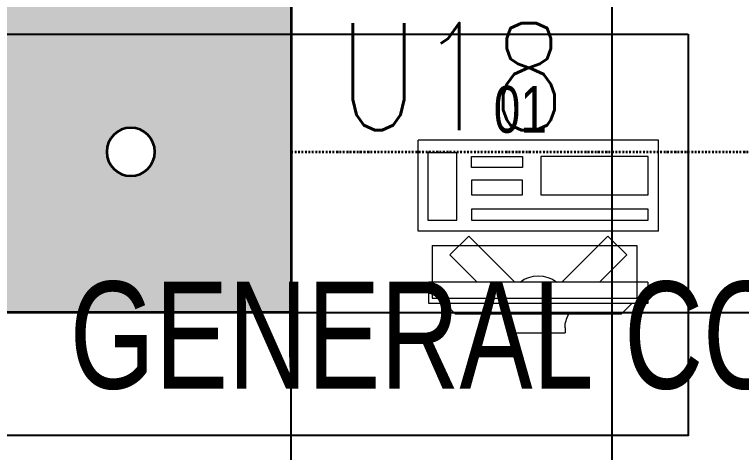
# Model space of a CAD drawing. Extents: x -12260 to 184725, y -29287 to 19916.
# Drawn here: x 36059 to 37418, y 729 to 1547 of the extents above; entities that cross this region are included whole.
import ezdxf
from ezdxf.enums import TextEntityAlignment as Align

# ---------------------------------------------------------------- set-up
doc = ezdxf.new("R2010")
doc.units = 0
doc.header["$LTSCALE"] = 0.25
doc.linetypes.add('DASHDOT', pattern=[25.4, 12.7, -6.35, 0, -6.35])
for name, color, linetype, lineweight in [('01-First Floor-FUR$0$72_EGR_BASE_TEXT', 252, 'Continuous', 5), ('01-First Floor-FUR$0$72_EGR_EQP_TAG', 142, 'Continuous', 5), ('01-First Floor-FUR$0$LOADING', 253, 'Continuous', 5), ('E-LITE-CIRC', 6, 'Continuous', 25), ('E-LITE-CIRC-NUMB', 6, 'Continuous', 25), ('E-LITE-CLNG', 150, 'Continuous', 35), ('E-LITE-CLNG-CNDT', 6, 'DASHDOT', 35), ('E-LITE-CTRL', 6, 'Continuous', 25), ('E-LITE-IDEN', 6, 'Continuous', 25)]:
    doc.layers.add(name, color=color, linetype=linetype, lineweight=lineweight)
doc.layers.add('01-First Floor-FUR$0$FALSE CEILING', color=251, linetype='Continuous')
doc.styles.add('01-First Floor-FUR$0$X3G_ENTITY_257CFD', font='swisscl.ttf', dxfattribs={"height": 200})
doc.styles.add('01-First Floor-FUR$0$X3G_ENTITY_9EC9', font='swisscl.ttf', dxfattribs={"height": 0.2})
doc.styles.add('DC_SIMPLEX', font='SIMPLEX.shx', dxfattribs={"width": 0.7})

# ---------------------------------------------------------------- blocks, each defined once
blk = doc.blocks.new('*U203')
h = blk.add_hatch(color=254)
h.dxf.hatch_style = 1
h.paths.add_polyline_path([(-300, 300), (-300, -300), (300, -300), (300, 300)])
edge = h.paths.add_edge_path(flags=16)
edge.add_arc((0, 0), 45, 0, 360)
blk.add_lwpolyline([(-300, 300), (-300, -300), (300, -300), (300, 300)], close=True)
blk.add_circle((0, 0), 45)
at = {"layer": 'E-LITE-CIRC-NUMB', "style": 'DC_SIMPLEX', "width": 0.7, "flags": 8}
blk.add_attdef('CIRCUIT', text='', height=200, rotation=0, dxfattribs=at).set_placement((-473.9, 300), align=Align.RIGHT)
at = {"layer": 'E-LITE-CTRL', "style": 'DC_SIMPLEX', "width": 0.7, "flags": 8}
blk.add_attdef('CONTROL', (1118.9, -935), '', height=200, rotation=360, dxfattribs=at)
at = {"layer": 'E-LITE-IDEN', "style": 'DC_SIMPLEX', "width": 0.7, "flags": 8}
blk.add_attdef('TYPE', (460.4, 457.6), '', height=200, rotation=360, dxfattribs=at)
blk = doc.blocks.new('01-First Floor-FUR$0$ITCWLS1-P')
at = {"layer": '01-First Floor-FUR$0$LOADING'}
for p, q in [((-0.17, 0.45), (-0.17, 0)), ((-0.17, 0.45), (0, 0.45)), ((0, 0.45), (0, 0)), ((-0.2651, 0.43, 0), (-0.3051, 0.43, 0)), ((-0.3051, 0.43, 0), (-0.3051, 0.02, 0)), ((-0.2651, 0.43, 0), (-0.2651, 0.02, 0)), ((-0.1496, 0.4305), (-0.1291, 0.4305)), ((-0.1291, 0.4305), (-0.1291, 0.4089)), ((-0.197, 0.4094), (-0.295, 0.4094)), ((-0.295, 0.0264), (-0.295, 0.4094)), ((-0.197, 0.0264), (-0.197, 0.4094)), ((-0.3251, 0.38, 0), (-0.3051, 0.4, 0)), ((-0.3251, 0.38, 0), (-0.3251, 0.07, 0)), ((-0.3503, 0.275), (-0.3596, 0.275)), ((-0.3596, 0.175), (-0.3596, 0.275)), ((-0.3503, 0.175), (-0.3596, 0.175)), ((-0.3251, 0.07, 0), (-0.3051, 0.05, 0)), ((-0.3051, 0.02, 0), (-0.2651, 0.02, 0)), ((-0.197, 0.0264), (-0.295, 0.0264)), ((-0.17, 0), (0, 0))]:
    blk.add_line(p, q, dxfattribs=at)
at = {"layer": '01-First Floor-FUR$0$LOADING', "extrusion": (2.48281e-10, 3.18408e-10, -1)}
for p, q in [((-0.2651, 0.3395), (-0.2144, 0.3902)), ((-0.1791, 0.3548), (-0.2144, 0.3902)), ((-0.2651, 0.2688), (-0.1791, 0.3548))]:
    blk.add_line(p, q, dxfattribs=at)
at = {"layer": '01-First Floor-FUR$0$LOADING', "extrusion": (2.48281e-10, -3.18408e-10, -1)}
for p, q in [((-0.2651, 0.1812), (-0.1791, 0.0952)), ((-0.2651, 0.1105), (-0.2144, 0.0598)), ((-0.1791, 0.0952), (-0.2144, 0.0598))]:
    blk.add_line(p, q, dxfattribs=at)
at = {"layer": '01-First Floor-FUR$0$LOADING'}
for points in [[(-0.1291, 0.4089), (-0.1291, 0.1), (-0.1496, 0.1), (-0.1496, 0.4305)], [(-0.1496, 0.1), (-0.1496, 0.1), (-0.1496, 0.1), (-0.1496, 0.1), (-0.1496, 0.1), (-0.1496, 0.1), (-0.1496, 0.1), (-0.1496, 0.1), (-0.1496, 0.1)], [(-0.1496, 0.1), (-0.1496, 0.1), (-0.1496, 0.1), (-0.1496, 0.1), (-0.1496, 0.1), (-0.1496, 0.1), (-0.1496, 0.1), (-0.1496, 0.1), (-0.1496, 0.1), (-0.1496, 0.1), (-0.1496, 0.1), (-0.1496, 0.1), (-0.1496, 0.1), (-0.1496, 0.1), (-0.1496, 0.1), (-0.1496, 0.1), (-0.1496, 0.1), (-0.1496, 0.1)], [(-0.1496, 0.1), (-0.1496, 0.1), (-0.1496, 0.1), (-0.1496, 0.1), (-0.1496, 0.1), (-0.1496, 0.1), (-0.1496, 0.1), (-0.1496, 0.1), (-0.1496, 0.1), (-0.1496, 0.1)], [(-0.1496, 0.1), (-0.1496, 0.1), (-0.1496, 0.1), (-0.1496, 0.1), (-0.1496, 0.1), (-0.1496, 0.1), (-0.1496, 0.1)], [(-0.1496, 0.1), (-0.1496, 0.1), (-0.1496, 0.1), (-0.1496, 0.1), (-0.1496, 0.1), (-0.1496, 0.1), (-0.1496, 0.1), (-0.1496, 0.1), (-0.1496, 0.1), (-0.1496, 0.1)], [(-0.1496, 0.1), (-0.1496, 0.1), (-0.1496, 0.1), (-0.1496, 0.1), (-0.1496, 0.1), (-0.1496, 0.1), (-0.1496, 0.1), (-0.1496, 0.1), (-0.1496, 0.1), (-0.1496, 0.1), (-0.1496, 0.1), (-0.1496, 0.1), (-0.1496, 0.1), (-0.1496, 0.1), (-0.1496, 0.1)], [(-0.1496, 0.1), (-0.1496, 0.1), (-0.1496, 0.1), (-0.1496, 0.1), (-0.1496, 0.1), (-0.1496, 0.1), (-0.1496, 0.1), (-0.1496, 0.1), (-0.1496, 0.1), (-0.1496, 0.1)], [(-0.1496, 0.1), (-0.1496, 0.1), (-0.1496, 0.1), (-0.1496, 0.1), (-0.1496, 0.1), (-0.1496, 0.1), (-0.1496, 0.1), (-0.1496, 0.1), (-0.1496, 0.1), (-0.1496, 0.1)], [(-0.1496, 0.1), (-0.1496, 0.1), (-0.1496, 0.1), (-0.1496, 0.1), (-0.1496, 0.1), (-0.1496, 0.1), (-0.1496, 0.1), (-0.1496, 0.1), (-0.1496, 0.1), (-0.1496, 0.1), (-0.1496, 0.1), (-0.1496, 0.1), (-0.1496, 0.1), (-0.1496, 0.1), (-0.1496, 0.1), (-0.1496, 0.1), (-0.1496, 0.1), (-0.1496, 0.1), (-0.1496, 0.1), (-0.1496, 0.1), (-0.1496, 0.1), (-0.1496, 0.1), (-0.1496, 0.1), (-0.1496, 0.1), (-0.1496, 0.1), (-0.1496, 0.1), (-0.1496, 0.1), (-0.1496, 0.1), (-0.1496, 0.1), (-0.1496, 0.1), (-0.1496, 0.1), (-0.1496, 0.1), (-0.1496, 0.1), (-0.1496, 0.1), (-0.1496, 0.1), (-0.1496, 0.1), (-0.1496, 0.1), (-0.1496, 0.1), (-0.1496, 0.1), (-0.1496, 0.1), (-0.1496, 0.1), (-0.1496, 0.1), (-0.1496, 0.1), (-0.1496, 0.1), (-0.1496, 0.1), (-0.1496, 0.1), (-0.1496, 0.1), (-0.1496, 0.1), (-0.1496, 0.1), (-0.1496, 0.1), (-0.1496, 0.1), (-0.1496, 0.1), (-0.1496, 0.1), (-0.1496, 0.1)], [(-0.1496, 0.1), (-0.1496, 0.1), (-0.1496, 0.1), (-0.1496, 0.1), (-0.1496, 0.1), (-0.1496, 0.1), (-0.1496, 0.1), (-0.1496, 0.1), (-0.1496, 0.1), (-0.1496, 0.1), (-0.1496, 0.1), (-0.1496, 0.1), (-0.1496, 0.1), (-0.1496, 0.1), (-0.1496, 0.1), (-0.1496, 0.1), (-0.1496, 0.1), (-0.1496, 0.1), (-0.1496, 0.1), (-0.1496, 0.1), (-0.1496, 0.1), (-0.1496, 0.1), (-0.1496, 0.1), (-0.1496, 0.1), (-0.1496, 0.1), (-0.1496, 0.1), (-0.1496, 0.1), (-0.1496, 0.1), (-0.1496, 0.1), (-0.1496, 0.1), (-0.1496, 0.1), (-0.1496, 0.1), (-0.1496, 0.1), (-0.1496, 0.1), (-0.1496, 0.1), (-0.1496, 0.1), (-0.1496, 0.1), (-0.1496, 0.1), (-0.1496, 0.1), (-0.1496, 0.1), (-0.1496, 0.1), (-0.1496, 0.1), (-0.1496, 0.1), (-0.1496, 0.1), (-0.1496, 0.1), (-0.1496, 0.1), (-0.1496, 0.1), (-0.1496, 0.1), (-0.1496, 0.1), (-0.1496, 0.1), (-0.1496, 0.1), (-0.1496, 0.1), (-0.1496, 0.1), (-0.1496, 0.1), (-0.1496, 0.1), (-0.1496, 0.1), (-0.1496, 0.1), (-0.1496, 0.1), (-0.1496, 0.1), (-0.1496, 0.1), (-0.1496, 0.1), (-0.1496, 0.1), (-0.1496, 0.1), (-0.1496, 0.1), (-0.1496, 0.1), (-0.1496, 0.1), (-0.1496, 0.1), (-0.1496, 0.1), (-0.1496, 0.1), (-0.1496, 0.1), (-0.1496, 0.1), (-0.1496, 0.1), (-0.1496, 0.1), (-0.1496, 0.1), (-0.1496, 0.1), (-0.1496, 0.1), (-0.1496, 0.1), (-0.1496, 0.1), (-0.1496, 0.1), (-0.1496, 0.1), (-0.1496, 0.1), (-0.1496, 0.1), (-0.1496, 0.1), (-0.1496, 0.1), (-0.1496, 0.1), (-0.1496, 0.1), (-0.1496, 0.1), (-0.1496, 0.1), (-0.1496, 0.1)], [(-0.1496, 0.1), (-0.1496, 0.1), (-0.1496, 0.1), (-0.1496, 0.1), (-0.1496, 0.1), (-0.1496, 0.1), (-0.1496, 0.1), (-0.1496, 0.1), (-0.1496, 0.1), (-0.1496, 0.1), (-0.1496, 0.1), (-0.1496, 0.1)], [(-0.1496, 0.1), (-0.1496, 0.1), (-0.1496, 0.1), (-0.1496, 0.1), (-0.1496, 0.1), (-0.1496, 0.1), (-0.1496, 0.1)], [(-0.1496, 0.1), (-0.1496, 0.1), (-0.1496, 0.1), (-0.1496, 0.1), (-0.1496, 0.1), (-0.1496, 0.1), (-0.1496, 0.1), (-0.1496, 0.1), (-0.1496, 0.1), (-0.1496, 0.1), (-0.1496, 0.1), (-0.1496, 0.1), (-0.1496, 0.1), (-0.1496, 0.1), (-0.1496, 0.1), (-0.1496, 0.1), (-0.1496, 0.1)], [(-0.1496, 0.1), (-0.1496, 0.1), (-0.1496, 0.1), (-0.1496, 0.1), (-0.1496, 0.1), (-0.1496, 0.1), (-0.1496, 0.1), (-0.1496, 0.1), (-0.1496, 0.1), (-0.1496, 0.1), (-0.1496, 0.1), (-0.1496, 0.1), (-0.1496, 0.1), (-0.1496, 0.1), (-0.1496, 0.1), (-0.1496, 0.1), (-0.1496, 0.1), (-0.1496, 0.1), (-0.1496, 0.1), (-0.1496, 0.1), (-0.1496, 0.1), (-0.1496, 0.1), (-0.1496, 0.1), (-0.1496, 0.1), (-0.1496, 0.1), (-0.1496, 0.1), (-0.1496, 0.1), (-0.1496, 0.1), (-0.1496, 0.1), (-0.1496, 0.1), (-0.1496, 0.1), (-0.1496, 0.1), (-0.1496, 0.1), (-0.1496, 0.1), (-0.1496, 0.1), (-0.1496, 0.1), (-0.1496, 0.1), (-0.1496, 0.1), (-0.1496, 0.1), (-0.1496, 0.1), (-0.1496, 0.1), (-0.1496, 0.1), (-0.1496, 0.1), (-0.1496, 0.1), (-0.1496, 0.1), (-0.1496, 0.1), (-0.1496, 0.1), (-0.1496, 0.1), (-0.1496, 0.1), (-0.1496, 0.1), (-0.1496, 0.1), (-0.1496, 0.1), (-0.1496, 0.1), (-0.1496, 0.1), (-0.1496, 0.1), (-0.1496, 0.1), (-0.1496, 0.1), (-0.1496, 0.1), (-0.1496, 0.1), (-0.1496, 0.1), (-0.1496, 0.1), (-0.1496, 0.1), (-0.1496, 0.1), (-0.1496, 0.1), (-0.1496, 0.1), (-0.1496, 0.1), (-0.1496, 0.1), (-0.1496, 0.1), (-0.1496, 0.1), (-0.1496, 0.1), (-0.1496, 0.1), (-0.1496, 0.1), (-0.1496, 0.1), (-0.1496, 0.1), (-0.1496, 0.1), (-0.1496, 0.1), (-0.1496, 0.1), (-0.1496, 0.1), (-0.1496, 0.1), (-0.1496, 0.1), (-0.1496, 0.1), (-0.1496, 0.1), (-0.1496, 0.1), (-0.1496, 0.1), (-0.1496, 0.1), (-0.1496, 0.1), (-0.1496, 0.1), (-0.1496, 0.1), (-0.1496, 0.1), (-0.1496, 0.1), (-0.1496, 0.1), (-0.1496, 0.1), (-0.1496, 0.1), (-0.1496, 0.1), (-0.1496, 0.1), (-0.1496, 0.1), (-0.1496, 0.1), (-0.1496, 0.1), (-0.1496, 0.1), (-0.1496, 0.1), (-0.1496, 0.1), (-0.1496, 0.1), (-0.1496, 0.1), (-0.1496, 0.1), (-0.1496, 0.1), (-0.1496, 0.1), (-0.1496, 0.1), (-0.1496, 0.1), (-0.1496, 0.1), (-0.1496, 0.1), (-0.1496, 0.1)], [(-0.1496, 0.1), (-0.1496, 0.1), (-0.1496, 0.1), (-0.1496, 0.1), (-0.1496, 0.1), (-0.1496, 0.1), (-0.1496, 0.1), (-0.1496, 0.1)]]:
    blk.add_lwpolyline(points, dxfattribs=at)
for points in [[(-0.1019, 0.4305), (-0.0304, 0.4305), (-0.0304, 0.2294), (-0.1019, 0.2294)], [(-0.1019, 0.1954), (-0.0747, 0.1954), (-0.0747, 0.1), (-0.1019, 0.1)], [(-0.0304, 0.1954), (-0.0508, 0.1954), (-0.0508, 0.1), (-0.0304, 0.1)], [(-0.1496, 0.1), (-0.1496, 0.1), (-0.1496, 0.1), (-0.1496, 0.1), (-0.1496, 0.1), (-0.1496, 0.1), (-0.1496, 0.1), (-0.1496, 0.1), (-0.1496, 0.1), (-0.1496, 0.1), (-0.1496, 0.1), (-0.1496, 0.1), (-0.1496, 0.1), (-0.1496, 0.1), (-0.1496, 0.1), (-0.1496, 0.1), (-0.1496, 0.1), (-0.1496, 0.1), (-0.1496, 0.1), (-0.1496, 0.1), (-0.1496, 0.1), (-0.1496, 0.1), (-0.1496, 0.1), (-0.1496, 0.1), (-0.1496, 0.1), (-0.1496, 0.1), (-0.1496, 0.1), (-0.1496, 0.1), (-0.1496, 0.1), (-0.1496, 0.1), (-0.1496, 0.1), (-0.1496, 0.1), (-0.1496, 0.1), (-0.1496, 0.1), (-0.1496, 0.1), (-0.1496, 0.1), (-0.1496, 0.1), (-0.1496, 0.1), (-0.1496, 0.1), (-0.1496, 0.1), (-0.1496, 0.1), (-0.1496, 0.1), (-0.1496, 0.1), (-0.1496, 0.1), (-0.1496, 0.1), (-0.1496, 0.1), (-0.1496, 0.1), (-0.1496, 0.1), (-0.1496, 0.1), (-0.1496, 0.1), (-0.1496, 0.1), (-0.1496, 0.1), (-0.1496, 0.1), (-0.1496, 0.1), (-0.1496, 0.1), (-0.1496, 0.1), (-0.1496, 0.1), (-0.1496, 0.1), (-0.1496, 0.1), (-0.1496, 0.1), (-0.1496, 0.1), (-0.1496, 0.1), (-0.1496, 0.1), (-0.1496, 0.1), (-0.1496, 0.1), (-0.1496, 0.1), (-0.1496, 0.1), (-0.1496, 0.1), (-0.1496, 0.1), (-0.1496, 0.1), (-0.1496, 0.1), (-0.1496, 0.1), (-0.1496, 0.1), (-0.1496, 0.1), (-0.1496, 0.1), (-0.1496, 0.1), (-0.1496, 0.1), (-0.1496, 0.1), (-0.1496, 0.1), (-0.1496, 0.1), (-0.1496, 0.1), (-0.1496, 0.1), (-0.1496, 0.1), (-0.1496, 0.1), (-0.1496, 0.1), (-0.1496, 0.1), (-0.1496, 0.1), (-0.1496, 0.1), (-0.1496, 0.1), (-0.1496, 0.1), (-0.1496, 0.1), (-0.1496, 0.1), (-0.1496, 0.1), (-0.1496, 0.1), (-0.1496, 0.1), (-0.1496, 0.1), (-0.1496, 0.1), (-0.1496, 0.1), (-0.1496, 0.1), (-0.1496, 0.1), (-0.1496, 0.1), (-0.1496, 0.1), (-0.1496, 0.1), (-0.1496, 0.1), (-0.1496, 0.1), (-0.1496, 0.1), (-0.1496, 0.1), (-0.1496, 0.1), (-0.1496, 0.1), (-0.1496, 0.1), (-0.1496, 0.1), (-0.1496, 0.1), (-0.1496, 0.1), (-0.1496, 0.1), (-0.1496, 0.1), (-0.1496, 0.1), (-0.1496, 0.1), (-0.1496, 0.1), (-0.1496, 0.1), (-0.1496, 0.1), (-0.1496, 0.1), (-0.1496, 0.1), (-0.1496, 0.1), (-0.1496, 0.1), (-0.1496, 0.1), (-0.1496, 0.1), (-0.1496, 0.1), (-0.1496, 0.1), (-0.1496, 0.1), (-0.1496, 0.1), (-0.1496, 0.1), (-0.1496, 0.1), (-0.1496, 0.1), (-0.1496, 0.1), (-0.1496, 0.1), (-0.1496, 0.1), (-0.1496, 0.1), (-0.1496, 0.1), (-0.1496, 0.1), (-0.1496, 0.1), (-0.1496, 0.1), (-0.1496, 0.1), (-0.1496, 0.1), (-0.1496, 0.1), (-0.1496, 0.1), (-0.1496, 0.1), (-0.1496, 0.1), (-0.1496, 0.1), (-0.1496, 0.1), (-0.1496, 0.1), (-0.1496, 0.1), (-0.1496, 0.1), (-0.1496, 0.1), (-0.1496, 0.1), (-0.1496, 0.1), (-0.1496, 0.1), (-0.1496, 0.1), (-0.1496, 0.1), (-0.1496, 0.1), (-0.1496, 0.1), (-0.1496, 0.1), (-0.1496, 0.1), (-0.1496, 0.1), (-0.1496, 0.1), (-0.1496, 0.1), (-0.1496, 0.1), (-0.1496, 0.1), (-0.1496, 0.1), (-0.1496, 0.1), (-0.1496, 0.1), (-0.1496, 0.1), (-0.1496, 0.1), (-0.1496, 0.1), (-0.1496, 0.1), (-0.1496, 0.1), (-0.1496, 0.1), (-0.1496, 0.1), (-0.1496, 0.1), (-0.1496, 0.1), (-0.1496, 0.1), (-0.1496, 0.1), (-0.1496, 0.1), (-0.1496, 0.1), (-0.1496, 0.1), (-0.1496, 0.1), (-0.1496, 0.1), (-0.1496, 0.1), (-0.1496, 0.1), (-0.1496, 0.1), (-0.1496, 0.1), (-0.1496, 0.1), (-0.1496, 0.1), (-0.1496, 0.1), (-0.1496, 0.1), (-0.1496, 0.1), (-0.1496, 0.1), (-0.1496, 0.1), (-0.1496, 0.1), (-0.1496, 0.1), (-0.1496, 0.1), (-0.1496, 0.1), (-0.1496, 0.1), (-0.1496, 0.1), (-0.1496, 0.1), (-0.1496, 0.1), (-0.1496, 0.1), (-0.1496, 0.1), (-0.1496, 0.1), (-0.1496, 0.1), (-0.1496, 0.1), (-0.1496, 0.1), (-0.1496, 0.1), (-0.1496, 0.1), (-0.1496, 0.1), (-0.1496, 0.1), (-0.1496, 0.1), (-0.1496, 0.1), (-0.1496, 0.1), (-0.1496, 0.1), (-0.1496, 0.1), (-0.1496, 0.1), (-0.1496, 0.1), (-0.1496, 0.1), (-0.1496, 0.1), (-0.1496, 0.1), (-0.1496, 0.1), (-0.1496, 0.1), (-0.1496, 0.1), (-0.1496, 0.1), (-0.1496, 0.1), (-0.1496, 0.1), (-0.1496, 0.1), (-0.1496, 0.1), (-0.1496, 0.1), (-0.1496, 0.1), (-0.1496, 0.1), (-0.1496, 0.1), (-0.1496, 0.1), (-0.1496, 0.1), (-0.1496, 0.1), (-0.1496, 0.1), (-0.1496, 0.1), (-0.1496, 0.1), (-0.1496, 0.1), (-0.1496, 0.1), (-0.1496, 0.1), (-0.1496, 0.1), (-0.1496, 0.1), (-0.1496, 0.1), (-0.1496, 0.1), (-0.1496, 0.1), (-0.1496, 0.1), (-0.1496, 0.1), (-0.1496, 0.1), (-0.1496, 0.1), (-0.1496, 0.1), (-0.1496, 0.1), (-0.1496, 0.1), (-0.1496, 0.1), (-0.1496, 0.1), (-0.1496, 0.1), (-0.1496, 0.1), (-0.1496, 0.1), (-0.1496, 0.1), (-0.1496, 0.1), (-0.1496, 0.1), (-0.1496, 0.1), (-0.1496, 0.1), (-0.1496, 0.1), (-0.1496, 0.1), (-0.1496, 0.1), (-0.1496, 0.1), (-0.1496, 0.1), (-0.1496, 0.1), (-0.1496, 0.1), (-0.1496, 0.1), (-0.1496, 0.1)], [(-0.1496, 0.1), (-0.1496, 0.1), (-0.1496, 0.1), (-0.1496, 0.1), (-0.1496, 0.1), (-0.1496, 0.1), (-0.1496, 0.1), (-0.1496, 0.1), (-0.1496, 0.1), (-0.1496, 0.1), (-0.1496, 0.1), (-0.1496, 0.1), (-0.1496, 0.1), (-0.1496, 0.1), (-0.1496, 0.1), (-0.1496, 0.1), (-0.1496, 0.1), (-0.1496, 0.1), (-0.1496, 0.1), (-0.1496, 0.1), (-0.1496, 0.1), (-0.1496, 0.1), (-0.1496, 0.1), (-0.1496, 0.1), (-0.1496, 0.1), (-0.1496, 0.1), (-0.1496, 0.1), (-0.1496, 0.1), (-0.1496, 0.1), (-0.1496, 0.1), (-0.1496, 0.1), (-0.1496, 0.1), (-0.1496, 0.1), (-0.1496, 0.1), (-0.1496, 0.1), (-0.1496, 0.1), (-0.1496, 0.1), (-0.1496, 0.1), (-0.1496, 0.1), (-0.1496, 0.1), (-0.1496, 0.1), (-0.1496, 0.1), (-0.1496, 0.1), (-0.1496, 0.1), (-0.1496, 0.1), (-0.1496, 0.1), (-0.1496, 0.1), (-0.1496, 0.1), (-0.1496, 0.1), (-0.1496, 0.1), (-0.1496, 0.1), (-0.1496, 0.1), (-0.1496, 0.1), (-0.1496, 0.1), (-0.1496, 0.1), (-0.1496, 0.1), (-0.1496, 0.1), (-0.1496, 0.1), (-0.1496, 0.1), (-0.1496, 0.1), (-0.1496, 0.1), (-0.1496, 0.1), (-0.1496, 0.1), (-0.1496, 0.1), (-0.1496, 0.1), (-0.1496, 0.1), (-0.1496, 0.1), (-0.1496, 0.1), (-0.1496, 0.1), (-0.1496, 0.1), (-0.1496, 0.1), (-0.1496, 0.1), (-0.1496, 0.1), (-0.1496, 0.1), (-0.1496, 0.1), (-0.1496, 0.1), (-0.1496, 0.1), (-0.1496, 0.1), (-0.1496, 0.1), (-0.1496, 0.1), (-0.1496, 0.1), (-0.1496, 0.1), (-0.1496, 0.1), (-0.1496, 0.1), (-0.1496, 0.1), (-0.1496, 0.1), (-0.1496, 0.1), (-0.1496, 0.1), (-0.1496, 0.1), (-0.1496, 0.1), (-0.1496, 0.1), (-0.1496, 0.1), (-0.1496, 0.1), (-0.1496, 0.1), (-0.1496, 0.1), (-0.1496, 0.1), (-0.1496, 0.1), (-0.1496, 0.1), (-0.1496, 0.1), (-0.1496, 0.1), (-0.1496, 0.1), (-0.1496, 0.1), (-0.1496, 0.1), (-0.1496, 0.1), (-0.1496, 0.1), (-0.1496, 0.1), (-0.1496, 0.1), (-0.1496, 0.1), (-0.1496, 0.1), (-0.1496, 0.1), (-0.1496, 0.1), (-0.1496, 0.1), (-0.1496, 0.1), (-0.1496, 0.1), (-0.1496, 0.1), (-0.1496, 0.1), (-0.1496, 0.1), (-0.1496, 0.1), (-0.1496, 0.1), (-0.1496, 0.1), (-0.1496, 0.1), (-0.1496, 0.1), (-0.1496, 0.1), (-0.1496, 0.1), (-0.1496, 0.1), (-0.1496, 0.1), (-0.1496, 0.1), (-0.1496, 0.1), (-0.1496, 0.1), (-0.1496, 0.1), (-0.1496, 0.1), (-0.1496, 0.1), (-0.1496, 0.1), (-0.1496, 0.1), (-0.1496, 0.1), (-0.1496, 0.1), (-0.1496, 0.1), (-0.1496, 0.1), (-0.1496, 0.1), (-0.1496, 0.1), (-0.1496, 0.1), (-0.1496, 0.1), (-0.1496, 0.1), (-0.1496, 0.1), (-0.1496, 0.1), (-0.1496, 0.1), (-0.1496, 0.1), (-0.1496, 0.1), (-0.1496, 0.1), (-0.1496, 0.1), (-0.1496, 0.1), (-0.1496, 0.1), (-0.1496, 0.1), (-0.1496, 0.1), (-0.1496, 0.1), (-0.1496, 0.1), (-0.1496, 0.1), (-0.1496, 0.1), (-0.1496, 0.1), (-0.1496, 0.1), (-0.1496, 0.1), (-0.1496, 0.1), (-0.1496, 0.1), (-0.1496, 0.1), (-0.1496, 0.1), (-0.1496, 0.1), (-0.1496, 0.1), (-0.1496, 0.1), (-0.1496, 0.1), (-0.1496, 0.1), (-0.1496, 0.1), (-0.1496, 0.1), (-0.1496, 0.1), (-0.1496, 0.1), (-0.1496, 0.1), (-0.1496, 0.1), (-0.1496, 0.1), (-0.1496, 0.1), (-0.1496, 0.1), (-0.1496, 0.1), (-0.1496, 0.1), (-0.1496, 0.1), (-0.1496, 0.1), (-0.1496, 0.1), (-0.1496, 0.1), (-0.1496, 0.1), (-0.1496, 0.1), (-0.1496, 0.1), (-0.1496, 0.1), (-0.1496, 0.1), (-0.1496, 0.1), (-0.1496, 0.1), (-0.1496, 0.1), (-0.1496, 0.1), (-0.1496, 0.1), (-0.1496, 0.1), (-0.1496, 0.1), (-0.1496, 0.1), (-0.1496, 0.1), (-0.1496, 0.1), (-0.1496, 0.1), (-0.1496, 0.1), (-0.1496, 0.1), (-0.1496, 0.1), (-0.1496, 0.1), (-0.1496, 0.1), (-0.1496, 0.1), (-0.1496, 0.1), (-0.1496, 0.1), (-0.1496, 0.1), (-0.1496, 0.1), (-0.1496, 0.1), (-0.1496, 0.1), (-0.1496, 0.1)], [(-0.1496, 0.1), (-0.1496, 0.1), (-0.1496, 0.1), (-0.1496, 0.1), (-0.1496, 0.1), (-0.1496, 0.1), (-0.1496, 0.1), (-0.1496, 0.1), (-0.1496, 0.1), (-0.1496, 0.1), (-0.1496, 0.1), (-0.1496, 0.1), (-0.1496, 0.1), (-0.1496, 0.1), (-0.1496, 0.1), (-0.1496, 0.1), (-0.1496, 0.1), (-0.1496, 0.1), (-0.1496, 0.1), (-0.1496, 0.1), (-0.1496, 0.1), (-0.1496, 0.1), (-0.1496, 0.1), (-0.1496, 0.1), (-0.1496, 0.1), (-0.1496, 0.1), (-0.1496, 0.1), (-0.1496, 0.1), (-0.1496, 0.1), (-0.1496, 0.1), (-0.1496, 0.1), (-0.1496, 0.1), (-0.1496, 0.1), (-0.1496, 0.1), (-0.1496, 0.1), (-0.1496, 0.1), (-0.1496, 0.1), (-0.1496, 0.1), (-0.1496, 0.1), (-0.1496, 0.1), (-0.1496, 0.1), (-0.1496, 0.1), (-0.1496, 0.1), (-0.1496, 0.1), (-0.1496, 0.1), (-0.1496, 0.1), (-0.1496, 0.1), (-0.1496, 0.1), (-0.1496, 0.1), (-0.1496, 0.1), (-0.1496, 0.1), (-0.1496, 0.1), (-0.1496, 0.1), (-0.1496, 0.1), (-0.1496, 0.1), (-0.1496, 0.1), (-0.1496, 0.1), (-0.1496, 0.1), (-0.1496, 0.1), (-0.1496, 0.1), (-0.1496, 0.1), (-0.1496, 0.1), (-0.1496, 0.1), (-0.1496, 0.1), (-0.1496, 0.1), (-0.1496, 0.1), (-0.1496, 0.1), (-0.1496, 0.1), (-0.1496, 0.1), (-0.1496, 0.1), (-0.1496, 0.1), (-0.1496, 0.1), (-0.1496, 0.1), (-0.1496, 0.1), (-0.1496, 0.1), (-0.1496, 0.1), (-0.1496, 0.1), (-0.1496, 0.1), (-0.1496, 0.1), (-0.1496, 0.1), (-0.1496, 0.1), (-0.1496, 0.1), (-0.1496, 0.1), (-0.1496, 0.1), (-0.1496, 0.1), (-0.1496, 0.1), (-0.1496, 0.1), (-0.1496, 0.1), (-0.1496, 0.1), (-0.1496, 0.1), (-0.1496, 0.1), (-0.1496, 0.1), (-0.1496, 0.1), (-0.1496, 0.1), (-0.1496, 0.1), (-0.1496, 0.1), (-0.1496, 0.1), (-0.1496, 0.1), (-0.1496, 0.1), (-0.1496, 0.1), (-0.1496, 0.1), (-0.1496, 0.1), (-0.1496, 0.1), (-0.1496, 0.1), (-0.1496, 0.1), (-0.1496, 0.1), (-0.1496, 0.1), (-0.1496, 0.1), (-0.1496, 0.1), (-0.1496, 0.1), (-0.1496, 0.1), (-0.1496, 0.1), (-0.1496, 0.1), (-0.1496, 0.1), (-0.1496, 0.1), (-0.1496, 0.1), (-0.1496, 0.1), (-0.1496, 0.1), (-0.1496, 0.1), (-0.1496, 0.1), (-0.1496, 0.1), (-0.1496, 0.1), (-0.1496, 0.1), (-0.1496, 0.1), (-0.1496, 0.1), (-0.1496, 0.1), (-0.1496, 0.1), (-0.1496, 0.1), (-0.1496, 0.1), (-0.1496, 0.1), (-0.1496, 0.1), (-0.1496, 0.1), (-0.1496, 0.1), (-0.1496, 0.1), (-0.1496, 0.1), (-0.1496, 0.1), (-0.1496, 0.1), (-0.1496, 0.1), (-0.1496, 0.1), (-0.1496, 0.1), (-0.1496, 0.1), (-0.1496, 0.1), (-0.1496, 0.1), (-0.1496, 0.1), (-0.1496, 0.1), (-0.1496, 0.1), (-0.1496, 0.1), (-0.1496, 0.1), (-0.1496, 0.1), (-0.1496, 0.1), (-0.1496, 0.1), (-0.1496, 0.1), (-0.1496, 0.1), (-0.1496, 0.1), (-0.1496, 0.1), (-0.1496, 0.1), (-0.1496, 0.1), (-0.1496, 0.1), (-0.1496, 0.1), (-0.1496, 0.1), (-0.1496, 0.1), (-0.1496, 0.1), (-0.1496, 0.1), (-0.1496, 0.1), (-0.1496, 0.1), (-0.1496, 0.1), (-0.1496, 0.1), (-0.1496, 0.1), (-0.1496, 0.1), (-0.1496, 0.1), (-0.1496, 0.1), (-0.1496, 0.1), (-0.1496, 0.1), (-0.1496, 0.1), (-0.1496, 0.1), (-0.1496, 0.1), (-0.1496, 0.1), (-0.1496, 0.1), (-0.1496, 0.1), (-0.1496, 0.1), (-0.1496, 0.1), (-0.1496, 0.1), (-0.1496, 0.1), (-0.1496, 0.1), (-0.1496, 0.1), (-0.1496, 0.1), (-0.1496, 0.1), (-0.1496, 0.1), (-0.1496, 0.1), (-0.1496, 0.1), (-0.1496, 0.1), (-0.1496, 0.1), (-0.1496, 0.1), (-0.1496, 0.1), (-0.1496, 0.1), (-0.1496, 0.1), (-0.1496, 0.1), (-0.1496, 0.1), (-0.1496, 0.1), (-0.1496, 0.1), (-0.1496, 0.1), (-0.1496, 0.1), (-0.1496, 0.1), (-0.1496, 0.1), (-0.1496, 0.1), (-0.1496, 0.1), (-0.1496, 0.1), (-0.1496, 0.1), (-0.1496, 0.1), (-0.1496, 0.1), (-0.1496, 0.1), (-0.1496, 0.1), (-0.1496, 0.1), (-0.1496, 0.1), (-0.1496, 0.1), (-0.1496, 0.1), (-0.1496, 0.1), (-0.1496, 0.1), (-0.1496, 0.1)], [(-0.1496, 0.0727), (-0.0236, 0.0727), (-0.0236, 0.0182), (-0.1496, 0.0182)]]:
    blk.add_lwpolyline(points, close=True, dxfattribs=at)
for centre, radius, start, end in [((-0.3503, 0.325), 0.05, 270, 300.3093), ((-0.3089, 0.225), 0.0556, 321.9431, 38.0569), ((-0.3503, 0.125), 0.05, 59.6907, 90)]:
    blk.add_arc(centre, radius, start, end, dxfattribs=at)
blk = doc.blocks.new('01-First Floor-FUR')
at = {"layer": '01-First Floor-FUR$0$FALSE CEILING', "linetype": 'Continuous'}
for p, q in [((36576, -810), (36576, 2260)), ((37176, -810), (37176, 2260)), ((35376, 990), (39376, 990))]:
    blk.add_line(p, q, dxfattribs=at)
at = {"layer": '01-First Floor-FUR$0$FALSE CEILING', "elevation": -0.1}
blk.add_lwpolyline([(37318.5, 1510), (37318.5, 760), (35818.5, 760), (35818.5, 1510)], close=True, dxfattribs=at)
at = {"layer": '01-First Floor-FUR$0$LOADING', "elevation": -0.1}
blk.add_lwpolyline([(37318.5, 1510), (37318.5, 760), (35818.5, 760), (35818.5, 1510)], close=True, dxfattribs=at)
at = {"layer": '01-First Floor-FUR$0$LOADING', "extrusion": (1.93992e-16, 8.01373e-06, 1), "xscale": -1000.000000000009, "yscale": 1000.000000000009, "zscale": 1000.000000000009, "rotation": 270}
blk.add_blockref('01-First Floor-FUR$0$ITCWLS1-P', (36813.1, 1311.9, -0.1), dxfattribs=at)
at = {"layer": '01-First Floor-FUR$0$72_EGR_BASE_TEXT', "insert": (37540, 1047.8, 0), "char_height": 200, "width": 3019.253, "attachment_point": 2, "style": '01-First Floor-FUR$0$X3G_ENTITY_9EC9'}
blk.add_mtext('GENERAL CONSULTATION / EXAMINATION ROOM', dxfattribs=at)
at = {"layer": '01-First Floor-FUR$0$72_EGR_EQP_TAG', "insert": (37004.5, 1413.2, -0.1), "char_height": 87.47, "attachment_point": 2, "style": '01-First Floor-FUR$0$X3G_ENTITY_257CFD'}
blk.add_mtext('01', dxfattribs=at)

msp = doc.modelspace()

# ---------------------------------------------------------------- linework, layer by layer
at = {"layer": 'E-LITE-CLNG-CNDT', "color": 1}
msp.add_lwpolyline([(36576, 1290.1), (37934.9, 1290.1, 0.414214), (38034.9, 1390.1), (38034.9, 4360, -0.414214), (38134.9, 4460), (38376, 4460)], format="xyb", dxfattribs=at)

# ---------------------------------------------------------------- block references
at = {"layer": 'E-LITE-CLNG'}
ref = msp.add_blockref('*U203', (36276, 1290.1), dxfattribs=dict(at, xscale=-1))
ref.add_attrib('TYPE', 'LD1', (36669.5, 1594.6), dxfattribs={"layer": 'E-LITE-IDEN', "height": 200, "rotation": 0, "style": 'DC_SIMPLEX', "width": 0.7, "flags": 8})
at = {"layer": 'E-LITE-CLNG-CNDT'}
msp.add_blockref('01-First Floor-FUR', (0, 0), dxfattribs=at)

# ---------------------------------------------------------------- texts
at = {"layer": 'E-LITE-CIRC', "style": 'DC_SIMPLEX', "width": 0.8}
msp.add_text('U18', height=200, rotation=0, dxfattribs=at).set_placement((36663.8, 1330.5, 0))

doc.saveas('drawing.dxf')
